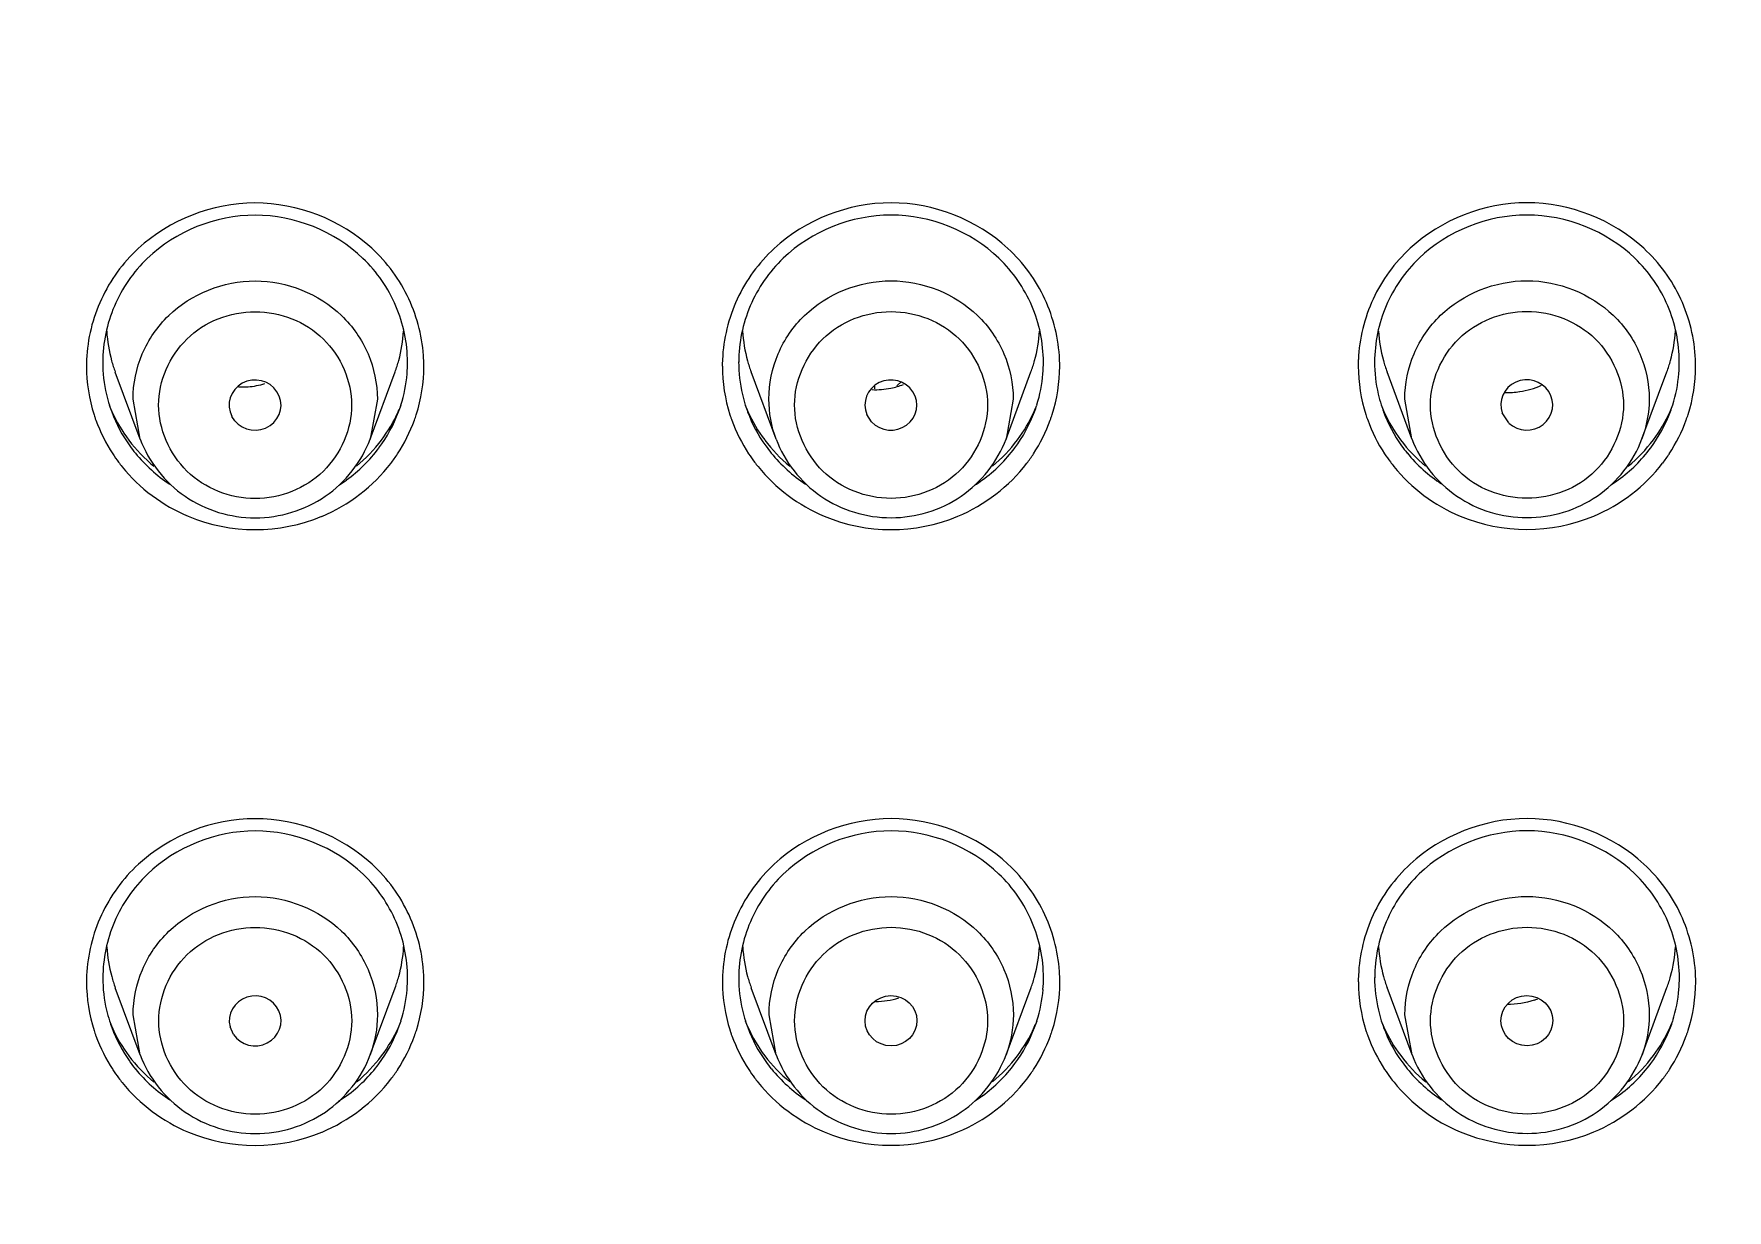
# Model space of a CAD drawing. Extents: x 4680 to 5808, y -3 to 824.
# Drawn here: x 5225.17 to 5244.88, y 546.37 to 560.05 of the extents above; entities that cross this region are included whole.
import ezdxf

# ---------------------------------------------------------------- set-up
doc = ezdxf.new("R2010")
doc.units = 0
doc.header["$LTSCALE"] = 4
doc.header["$MEASUREMENT"] = 0
for name, color, linetype in [('F3A55-R01_DXF_CONTINUOUS_LINE', 7, 'CONTINUOUS'), ('F3A55-R02_DXF_CONTINUOUS_LINE', 7, 'CONTINUOUS'), ('F3A55-R05_DXF_CONTINUOUS_LINE', 7, 'CONTINUOUS')]:
    doc.layers.add(name, color=color, linetype=linetype)

msp = doc.modelspace()

# ---------------------------------------------------------------- linework, layer by layer
at = {"layer": 'F3A55-R01_DXF_CONTINUOUS_LINE', "color": 9, "linetype": 'Continuous'}
msp.add_line((5234.957, 555.954), (5234.958, 555.925), dxfattribs=at)
at = {"layer": 'F3A55-R01_DXF_CONTINUOUS_LINE', "color": 7, "linetype": 'Continuous'}
msp.add_line((5235.218, 555.959), (5235.27, 556.008), dxfattribs=at)
at = {"layer": 'F3A55-R01_DXF_CONTINUOUS_LINE', "color": 9, "linetype": 'Continuous'}
for points, knots in [([(5208.603, 604.42), (5212.915, 603.719), (5221.405, 601.45), (5233.139, 595.564), (5243.376, 587.456), (5251.664, 577.468), (5257.642, 566.031), (5261.049, 553.636), (5261.733, 540.831), (5260.353, 532.385), (5259.226, 528.295)], [0, 0, 0, 0, 0.127243, 0.253926, 0.379839, 0.504913, 0.62922, 0.752956, 0.876436, 1, 1, 1, 1]), ([(5260.701, 541.59), (5260.702, 548.649), (5258.08, 562.95), (5246.804, 581.613), (5229.646, 595.364), (5215.659, 600.149), (5208.494, 601.312)], [0, 0, 0, 0, 0.246653, 0.495135, 0.746378, 1, 1, 1, 1]), ([(5136.653, 541.394), (5136.652, 545.286), (5137.446, 553.103), (5140.973, 564.353), (5146.701, 574.72), (5154.403, 583.801), (5163.787, 591.248), (5178.025, 598.619), (5198.143, 602.507), (5218.262, 598.624), (5232.504, 591.262), (5241.888, 583.814), (5249.597, 574.74), (5255.327, 564.374), (5258.858, 553.126), (5259.654, 545.309), (5259.654, 541.417)], [0, 0, 0, 0, 0.061575, 0.123304, 0.185315, 0.247693, 0.310467, 0.373601, 0.500005, 0.626397, 0.689539, 0.752312, 0.814687, 0.876699, 0.938429, 1, 1, 1, 1]), ([(5258.614, 543.436), (5258.44, 548.283), (5256.829, 557.997), (5250.79, 571.486), (5241.516, 583.112), (5233.571, 589.131), (5229.295, 591.616)], [0, 0, 0, 0, 0.247793, 0.496678, 0.747332, 1, 1, 1, 1])]:
    msp.add_open_spline(points, degree=3, knots=knots, dxfattribs=at)
at = {"layer": 'F3A55-R02_DXF_CONTINUOUS_LINE', "color": 7, "linetype": 'Continuous'}
for p, q in [((5229.419, 555.656), (5229.419, 555.656)), ((5236.819, 555.657), (5236.819, 555.657)), ((5244.219, 555.658), (5244.219, 555.659)), ((5229.42, 548.492), (5229.42, 548.492)), ((5236.82, 548.493), (5236.82, 548.493)), ((5244.22, 548.494), (5244.22, 548.494))]:
    msp.add_line(p, q, dxfattribs=at)
at = {"layer": 'F3A55-R02_DXF_CONTINUOUS_LINE', "color": 9, "linetype": 'Continuous'}
for centre, radius, start, end in [((5227.606, 556.185), 1.82, 177.5672, 180.0057), ((5227.893, 556.185), 1.82, 0.0106, 2.5693), ((5235.006, 556.186), 1.82, 177.5672, 180.0057), ((5235.293, 556.186), 1.82, 0.0104, 2.4448), ((5242.406, 556.187), 1.82, 177.5672, 180.0057), ((5242.693, 556.187), 1.82, 0.0104, 2.4448), ((5227.629, 556.183), 1.842, 197.7668, 198.7072), ((5227.63, 556.184), 1.843, 198.7077, 199.8113), ((5227.666, 556.198), 1.881, 199.8621, 213.2555), ((5227.82, 556.252), 1.706, 323.4117, 339.5504), ((5227.834, 556.198), 1.881, 326.7263, 340.1329), ((5227.871, 556.183), 1.842, 340.1843, 342.2435), ((5235.029, 556.184), 1.842, 197.7668, 198.7072), ((5235.03, 556.185), 1.843, 198.7077, 199.8113), ((5235.066, 556.199), 1.881, 199.8621, 213.2555), ((5235.22, 556.253), 1.706, 323.4117, 339.5504), ((5235.234, 556.199), 1.881, 326.7263, 340.1119), ((5235.27, 556.185), 1.842, 340.1631, 341.2238), ((5235.271, 556.185), 1.842, 341.2244, 342.2435), ((5242.429, 556.186), 1.842, 197.7668, 198.7072), ((5242.43, 556.186), 1.843, 198.7077, 199.8113), ((5242.466, 556.2), 1.881, 199.8621, 213.2555), ((5242.62, 556.254), 1.706, 323.4117, 339.5504), ((5242.634, 556.201), 1.881, 326.7263, 340.1119), ((5242.67, 556.186), 1.842, 340.1631, 341.2238), ((5242.671, 556.186), 1.842, 341.2244, 342.2435), ((5227.676, 556.205), 1.893, 213.2509, 216.8081), ((5227.824, 556.205), 1.894, 322.6582, 326.7312), ((5235.076, 556.206), 1.893, 213.2509, 216.8081), ((5235.224, 556.206), 1.894, 322.6582, 326.7312), ((5242.476, 556.207), 1.893, 213.2509, 216.8081), ((5242.624, 556.207), 1.894, 322.6582, 326.7312), ((5227.68, 556.208), 1.898, 216.81, 218.867), ((5235.08, 556.209), 1.898, 216.81, 218.867), ((5242.48, 556.21), 1.898, 216.81, 218.867), ((5227.775, 556.294), 1.768, 302.3312, 305.9475), ((5235.175, 556.295), 1.768, 302.3312, 305.9475), ((5242.575, 556.296), 1.768, 302.3312, 305.9475), ((5227.75, 556.307), 2.022, 247.3654, 292.5877), ((5235.15, 556.308), 2.022, 247.3654, 292.5877), ((5242.55, 556.309), 2.022, 247.3654, 292.5877), ((5227.607, 549.021), 1.82, 177.5672, 180.0057), ((5227.894, 549.021), 1.82, 0.0104, 2.4448), ((5235.007, 549.022), 1.82, 177.5672, 180.0057), ((5235.294, 549.022), 1.82, 0.0104, 2.4448), ((5242.407, 549.023), 1.82, 177.5672, 180.0057), ((5242.694, 549.023), 1.82, 0.0104, 2.4448), ((5227.63, 549.019), 1.842, 197.7668, 198.7072), ((5227.631, 549.019), 1.843, 198.7077, 199.8113), ((5227.667, 549.034), 1.881, 199.8621, 213.2555), ((5227.821, 549.088), 1.706, 323.4117, 339.5504), ((5227.835, 549.034), 1.881, 326.7263, 340.1119), ((5227.871, 549.019), 1.842, 340.1631, 341.2238), ((5227.872, 549.019), 1.842, 341.2244, 342.2435), ((5235.03, 549.02), 1.842, 197.7668, 198.7072), ((5235.031, 549.02), 1.843, 198.7077, 199.8113), ((5235.067, 549.035), 1.881, 199.8621, 213.2555), ((5235.221, 549.089), 1.706, 323.4117, 339.5504), ((5235.235, 549.035), 1.881, 326.7263, 340.1119), ((5235.271, 549.02), 1.842, 340.1631, 341.2238), ((5235.272, 549.02), 1.842, 341.2244, 342.2435), ((5242.43, 549.021), 1.842, 197.7668, 198.7072), ((5242.431, 549.022), 1.843, 198.7077, 199.8113), ((5242.467, 549.036), 1.881, 199.8621, 213.2555), ((5242.621, 549.09), 1.706, 323.4117, 339.5504), ((5242.635, 549.036), 1.881, 326.7263, 340.1119), ((5242.671, 549.021), 1.842, 340.1631, 341.2238), ((5242.672, 549.021), 1.842, 341.2244, 342.2435), ((5227.677, 549.04), 1.893, 213.2509, 216.8081), ((5227.825, 549.041), 1.894, 322.6582, 326.7312), ((5235.077, 549.042), 1.893, 213.2509, 216.8081), ((5235.225, 549.042), 1.894, 322.6582, 326.7312), ((5242.477, 549.043), 1.893, 213.2509, 216.8081), ((5242.625, 549.043), 1.894, 322.6582, 326.7312), ((5227.681, 549.044), 1.898, 216.81, 218.867), ((5235.081, 549.045), 1.898, 216.81, 218.867), ((5242.481, 549.046), 1.898, 216.81, 218.867), ((5227.776, 549.13), 1.768, 302.3312, 305.9475), ((5235.176, 549.131), 1.768, 302.3312, 305.9475), ((5242.576, 549.132), 1.768, 302.3312, 305.9475), ((5227.751, 549.143), 2.022, 247.3654, 292.5877), ((5235.151, 549.144), 2.022, 247.3654, 292.5877), ((5242.551, 549.145), 2.022, 247.3654, 292.5877)]:
    msp.add_arc(centre, radius, start, end, dxfattribs=at)
at = {"layer": 'F3A55-R02_DXF_CONTINUOUS_LINE', "color": 7, "linetype": 'Continuous'}
for centre, radius, start, end in [((5227.648, 556.238), 1.672, 180.0402, 193.1263), ((5227.843, 556.24), 1.681, 342.4949, 355.1764), ((5227.87, 556.237), 1.653, 355.1887, 359.9996), ((5235.048, 556.239), 1.672, 180.0402, 193.1263), ((5235.243, 556.241), 1.681, 342.4949, 355.1764), ((5235.27, 556.238), 1.653, 355.1887, 359.9996), ((5242.448, 556.24), 1.672, 180.0402, 193.1263), ((5242.643, 556.242), 1.681, 342.4949, 355.1764), ((5242.67, 556.239), 1.653, 355.1887, 359.9996), ((5227.647, 556.238), 1.671, 193.1406, 197.5626), ((5227.657, 556.367), 1.725, 201.5616, 204.2347), ((5227.655, 556.241), 1.679, 197.5617, 200.3777), ((5227.843, 556.367), 1.725, 335.7815, 338.45), ((5227.857, 556.236), 1.667, 339.6413, 342.4729), ((5235.047, 556.239), 1.671, 193.1406, 197.5626), ((5235.057, 556.368), 1.725, 201.5616, 204.2347), ((5235.055, 556.242), 1.679, 197.5617, 200.3777), ((5235.243, 556.368), 1.725, 335.7586, 338.45), ((5235.257, 556.237), 1.667, 339.6413, 342.4729), ((5242.447, 556.24), 1.671, 193.1406, 197.5626), ((5242.457, 556.369), 1.725, 201.5616, 204.2347), ((5242.455, 556.243), 1.679, 197.5617, 200.3777), ((5242.643, 556.369), 1.725, 335.7586, 338.45), ((5242.657, 556.238), 1.667, 339.6413, 342.4729), ((5227.68, 556.252), 1.707, 200.4459, 215.553), ((5227.679, 556.378), 1.75, 204.2646, 216.9006), ((5227.821, 556.378), 1.75, 323.1156, 335.7516), ((5235.08, 556.253), 1.707, 200.4459, 215.553), ((5235.079, 556.379), 1.75, 204.2646, 216.9006), ((5235.221, 556.379), 1.75, 323.1155, 335.7289), ((5242.48, 556.254), 1.707, 200.4459, 215.553), ((5242.479, 556.38), 1.75, 204.2646, 216.9006), ((5242.621, 556.38), 1.75, 323.1155, 335.7289), ((5227.713, 556.406), 1.794, 216.9688, 230.4679), ((5227.787, 556.406), 1.794, 309.5552, 323.0474), ((5235.113, 556.407), 1.794, 216.9688, 230.4679), ((5235.187, 556.407), 1.794, 309.5552, 323.0474), ((5242.513, 556.408), 1.794, 216.9688, 230.4679), ((5242.587, 556.408), 1.794, 309.5552, 323.0474), ((5227.688, 556.258), 1.717, 215.5496, 219.1158), ((5235.088, 556.259), 1.717, 215.5496, 219.1158), ((5242.488, 556.26), 1.717, 215.5496, 219.1158), ((5227.649, 549.074), 1.672, 180.0402, 193.1263), ((5227.871, 549.073), 1.653, 355.1887, 359.9996), ((5235.049, 549.075), 1.672, 180.0402, 193.1263), ((5235.271, 549.074), 1.653, 355.1887, 359.9996), ((5242.449, 549.076), 1.672, 180.0402, 193.1263), ((5242.671, 549.075), 1.653, 355.1887, 359.9996), ((5227.844, 549.076), 1.681, 342.4949, 355.1764), ((5235.244, 549.077), 1.681, 342.4949, 355.1764), ((5242.644, 549.078), 1.681, 342.4949, 355.1764), ((5227.648, 549.074), 1.671, 193.1406, 197.5626), ((5235.048, 549.075), 1.671, 193.1406, 197.5626), ((5242.448, 549.076), 1.671, 193.1406, 197.5626), ((5242.658, 549.074), 1.667, 339.6413, 342.4729), ((5227.658, 549.203), 1.725, 201.5616, 204.2347), ((5227.656, 549.076), 1.679, 197.5617, 200.3777), ((5227.681, 549.088), 1.707, 200.4459, 215.553), ((5227.68, 549.214), 1.75, 204.2646, 216.9006), ((5227.822, 549.214), 1.75, 323.1155, 335.7289), ((5227.844, 549.203), 1.725, 335.7586, 338.45), ((5227.858, 549.072), 1.667, 339.6413, 342.4729), ((5235.058, 549.204), 1.725, 201.5616, 204.2347), ((5235.056, 549.077), 1.679, 197.5617, 200.3777), ((5235.081, 549.089), 1.707, 200.4459, 215.553), ((5235.08, 549.215), 1.75, 204.2646, 216.9006), ((5235.222, 549.215), 1.75, 323.1155, 335.7289), ((5235.244, 549.204), 1.725, 335.7586, 338.45), ((5235.258, 549.073), 1.667, 339.6413, 342.4729), ((5242.458, 549.205), 1.725, 201.5616, 204.2347), ((5242.456, 549.078), 1.679, 197.5617, 200.3777), ((5242.481, 549.09), 1.707, 200.4459, 215.553), ((5242.48, 549.216), 1.75, 204.2646, 216.9006), ((5242.622, 549.216), 1.75, 323.1155, 335.7289), ((5242.644, 549.205), 1.725, 335.7586, 338.45), ((5227.714, 549.242), 1.794, 216.9688, 230.4679), ((5227.689, 549.093), 1.717, 215.5496, 219.1158), ((5227.788, 549.242), 1.794, 309.5552, 323.0474), ((5235.114, 549.243), 1.794, 216.9688, 230.4679), ((5235.089, 549.095), 1.717, 215.5496, 219.1158), ((5235.188, 549.243), 1.794, 309.5552, 323.0474), ((5242.514, 549.244), 1.794, 216.9688, 230.4679), ((5242.489, 549.096), 1.717, 215.5496, 219.1158), ((5242.588, 549.244), 1.794, 309.5552, 323.0474)]:
    msp.add_arc(centre, radius, start, end, dxfattribs=at)
at = {"layer": 'F3A55-R02_DXF_CONTINUOUS_LINE', "color": 9, "linetype": 'Continuous'}
for points, knots in [([(5257.231, 541.226), (5257.231, 544.965), (5256.466, 552.473), (5253.073, 563.278), (5247.568, 573.235), (5240.165, 581.954), (5231.151, 589.104), (5220.874, 594.414), (5209.733, 597.681), (5202.003, 598.415), (5198.144, 598.415)], [0, 0, 0, 0, 0.123011, 0.246323, 0.370202, 0.494815, 0.620217, 0.746344, 0.873021, 1, 1, 1, 1]), ([(5198.144, 597.99), (5201.976, 597.991), (5209.652, 597.262), (5220.714, 594.018), (5230.918, 588.746), (5239.868, 581.646), (5247.219, 572.988), (5252.685, 563.102), (5256.054, 552.373), (5256.814, 544.918), (5256.814, 541.205)], [0, 0, 0, 0, 0.126979, 0.253656, 0.379783, 0.505185, 0.629798, 0.753677, 0.876989, 1, 1, 1, 1]), ([(5207.391, 592.649), (5212.701, 591.744), (5223.078, 588.351), (5236.348, 578.955), (5246.115, 566.116), (5249.676, 555.977), (5250.617, 550.812)], [0, 0, 0, 0, 0.253201, 0.504427, 0.75322, 1, 1, 1, 1]), ([(5229.711, 556.267), (5229.7, 556.508), (5229.58, 556.993), (5228.995, 557.793), (5227.748, 558.282), (5226.501, 557.79), (5225.918, 556.989), (5225.799, 556.504), (5225.788, 556.263)], [0, 0, 0, 0, 0.124284, 0.249629, 0.500001, 0.750368, 0.875715, 1, 1, 1, 1]), ([(5237.111, 556.264), (5237.101, 556.505), (5236.982, 556.991), (5236.398, 557.792), (5235.15, 558.284), (5233.902, 557.792), (5233.318, 556.99), (5233.199, 556.505), (5233.188, 556.264)], [0, 0, 0, 0, 0.124282, 0.249623, 0.499989, 0.750359, 0.875711, 1, 1, 1, 1]), ([(5244.511, 556.265), (5244.501, 556.506), (5244.382, 556.992), (5243.798, 557.793), (5242.55, 558.285), (5241.302, 557.793), (5240.718, 556.991), (5240.599, 556.506), (5240.588, 556.265)], [0, 0, 0, 0, 0.124282, 0.249623, 0.499989, 0.750359, 0.875711, 1, 1, 1, 1]), ([(5229.712, 549.099), (5229.702, 549.34), (5229.583, 549.825), (5228.999, 550.627), (5227.751, 551.118), (5226.503, 550.627), (5225.919, 549.825), (5225.8, 549.339), (5225.789, 549.098)], [0, 0, 0, 0, 0.124282, 0.249623, 0.499989, 0.750359, 0.875711, 1, 1, 1, 1]), ([(5237.112, 549.1), (5237.102, 549.341), (5236.983, 549.827), (5236.399, 550.628), (5235.151, 551.119), (5233.903, 550.628), (5233.319, 549.826), (5233.2, 549.341), (5233.189, 549.099)], [0, 0, 0, 0, 0.124282, 0.249623, 0.499989, 0.750359, 0.875711, 1, 1, 1, 1]), ([(5244.512, 549.101), (5244.502, 549.342), (5244.383, 549.828), (5243.799, 550.629), (5242.551, 551.12), (5241.303, 550.629), (5240.719, 549.827), (5240.6, 549.342), (5240.589, 549.1)], [0, 0, 0, 0, 0.124282, 0.249623, 0.499989, 0.750359, 0.875711, 1, 1, 1, 1])]:
    msp.add_open_spline(points, degree=3, knots=knots, dxfattribs=at)
at = {"layer": 'F3A55-R02_DXF_CONTINUOUS_LINE', "color": 7, "linetype": 'Continuous'}
for points in [[(5229.523, 556.233), (5229.523, 556.456), (5229.429, 556.908), (5228.907, 557.663), (5227.75, 558.131), (5226.593, 557.663), (5226.071, 556.908), (5225.977, 556.455), (5225.977, 556.233)], [(5236.923, 556.234), (5236.923, 556.457), (5236.829, 556.909), (5236.307, 557.664), (5235.15, 558.132), (5233.993, 557.664), (5233.471, 556.909), (5233.377, 556.456), (5233.377, 556.234)], [(5244.323, 556.235), (5244.323, 556.458), (5244.229, 556.91), (5243.707, 557.665), (5242.55, 558.133), (5241.393, 557.665), (5240.871, 556.91), (5240.777, 556.457), (5240.777, 556.235)], [(5229.524, 549.069), (5229.524, 549.291), (5229.43, 549.744), (5228.908, 550.499), (5227.751, 550.966), (5226.594, 550.499), (5226.072, 549.743), (5225.978, 549.291), (5225.978, 549.068)], [(5236.924, 549.07), (5236.924, 549.292), (5236.83, 549.745), (5236.308, 550.5), (5235.151, 550.968), (5233.994, 550.5), (5233.472, 549.744), (5233.378, 549.292), (5233.378, 549.07)], [(5244.324, 549.071), (5244.324, 549.293), (5244.23, 549.746), (5243.708, 550.501), (5242.551, 550.969), (5241.394, 550.501), (5240.872, 549.745), (5240.778, 549.293), (5240.778, 549.071)]]:
    msp.add_open_spline(points, degree=3, knots=[0, 0, 0, 0, 0.123856, 0.249059, 0.499999, 0.75094, 0.876144, 1, 1, 1, 1], dxfattribs=at)
at = {"layer": 'F3A55-R02_DXF_CONTINUOUS_LINE', "color": 9, "linetype": 'Continuous'}
for points in [[(5225.787, 556.185), (5225.787, 555.995), (5225.817, 555.803), (5225.875, 555.621)], [(5229.625, 555.622), (5229.683, 555.803), (5229.713, 555.995), (5229.713, 556.186)], [(5233.187, 556.186), (5233.187, 555.996), (5233.217, 555.804), (5233.275, 555.622)], [(5237.025, 555.623), (5237.083, 555.804), (5237.113, 555.996), (5237.113, 556.187)], [(5240.587, 556.187), (5240.587, 555.997), (5240.617, 555.805), (5240.675, 555.623)], [(5244.425, 555.624), (5244.483, 555.805), (5244.513, 555.997), (5244.513, 556.188)], [(5226.356, 555.175), (5226.469, 555.036), (5226.606, 554.913), (5226.756, 554.814)], [(5228.813, 554.863), (5228.956, 554.966), (5229.085, 555.093), (5229.19, 555.235)], [(5233.756, 555.176), (5233.869, 555.037), (5234.006, 554.914), (5234.156, 554.815)], [(5236.213, 554.864), (5236.356, 554.967), (5236.485, 555.094), (5236.59, 555.236)], [(5241.156, 555.177), (5241.269, 555.038), (5241.406, 554.915), (5241.556, 554.817)], [(5243.613, 554.865), (5243.756, 554.968), (5243.885, 555.095), (5243.99, 555.237)], [(5226.202, 555.017), (5226.403, 554.767), (5226.676, 554.564), (5226.972, 554.441)], [(5228.527, 554.44), (5228.838, 554.57), (5229.125, 554.788), (5229.329, 555.056)], [(5233.602, 555.018), (5233.803, 554.768), (5234.076, 554.565), (5234.372, 554.442)], [(5235.927, 554.441), (5236.238, 554.571), (5236.525, 554.789), (5236.729, 555.057)], [(5241.002, 555.019), (5241.203, 554.769), (5241.476, 554.566), (5241.772, 554.443)], [(5243.327, 554.442), (5243.638, 554.572), (5243.925, 554.79), (5244.129, 555.059)], [(5225.788, 549.021), (5225.788, 548.831), (5225.818, 548.638), (5225.876, 548.457)], [(5229.626, 548.457), (5229.684, 548.639), (5229.714, 548.831), (5229.714, 549.021)], [(5233.188, 549.022), (5233.188, 548.832), (5233.218, 548.639), (5233.276, 548.458)], [(5237.026, 548.459), (5237.084, 548.64), (5237.114, 548.832), (5237.114, 549.022)], [(5240.588, 549.023), (5240.588, 548.833), (5240.618, 548.64), (5240.676, 548.459)], [(5244.426, 548.46), (5244.484, 548.641), (5244.514, 548.833), (5244.514, 549.024)], [(5226.357, 548.011), (5226.47, 547.871), (5226.607, 547.749), (5226.757, 547.65)], [(5228.814, 547.698), (5228.957, 547.802), (5229.086, 547.929), (5229.191, 548.071)], [(5233.757, 548.012), (5233.87, 547.872), (5234.007, 547.75), (5234.157, 547.651)], [(5236.214, 547.699), (5236.357, 547.803), (5236.486, 547.93), (5236.591, 548.072)], [(5241.157, 548.013), (5241.27, 547.873), (5241.407, 547.751), (5241.557, 547.652)], [(5243.614, 547.7), (5243.757, 547.804), (5243.886, 547.931), (5243.991, 548.073)], [(5226.203, 547.852), (5226.404, 547.603), (5226.677, 547.4), (5226.973, 547.276)], [(5228.528, 547.276), (5228.839, 547.406), (5229.126, 547.624), (5229.33, 547.892)], [(5233.603, 547.854), (5233.804, 547.604), (5234.077, 547.401), (5234.373, 547.277)], [(5235.928, 547.277), (5236.239, 547.407), (5236.526, 547.625), (5236.73, 547.893)], [(5241.003, 547.855), (5241.204, 547.605), (5241.477, 547.402), (5241.773, 547.278)], [(5243.328, 547.278), (5243.639, 547.408), (5243.926, 547.626), (5244.13, 547.894)]]:
    msp.add_open_spline(points, degree=3, dxfattribs=at)
at = {"layer": 'F3A55-R05_DXF_CONTINUOUS_LINE', "color": 7, "linetype": 'Continuous'}
for p, q in [((5226.412, 555.338), (5226.122, 556.119)), ((5229.088, 555.338), (5229.378, 556.12)), ((5233.812, 555.339), (5233.522, 556.12)), ((5236.488, 555.339), (5236.778, 556.121)), ((5241.212, 555.34), (5240.922, 556.122)), ((5243.888, 555.34), (5244.178, 556.122)), ((5227.512, 555.553), (5227.479, 555.603)), ((5234.924, 555.539), (5234.868, 555.626)), ((5242.338, 555.526), (5242.261, 555.643)), ((5226.413, 548.173), (5226.123, 548.955)), ((5229.089, 548.174), (5229.379, 548.956)), ((5233.813, 548.174), (5233.523, 548.956)), ((5236.489, 548.175), (5236.779, 548.957)), ((5241.213, 548.175), (5240.923, 548.957)), ((5243.889, 548.176), (5244.179, 548.958)), ((5227.497, 548.413), (5227.458, 548.499))]:
    msp.add_line(p, q, dxfattribs=at)
at = {"layer": 'F3A55-R05_DXF_CONTINUOUS_LINE', "color": 9, "linetype": 'Continuous'}
for p, q in [((5226.412, 555.338), (5226.329, 555.803)), ((5229.172, 555.803), (5229.088, 555.338)), ((5236.572, 555.804), (5236.488, 555.339)), ((5241.212, 555.34), (5241.129, 555.805)), ((5226.413, 548.173), (5226.33, 548.639)), ((5233.813, 548.174), (5233.73, 548.64)), ((5241.213, 548.175), (5241.13, 548.641))]:
    msp.add_line(p, q, dxfattribs=at)
at = {"layer": 'F3A55-R05_DXF_CONTINUOUS_LINE', "color": 7, "linetype": 'Continuous'}
for centre, radius, start, end in [((5227.659, 556.689), 1.639, 183.3202, 195.5358), ((5227.841, 556.689), 1.639, 344.6284, 356.6986), ((5235.059, 556.69), 1.639, 183.3202, 195.5358), ((5235.241, 556.69), 1.639, 344.4804, 356.6981), ((5242.459, 556.691), 1.639, 183.3202, 195.5358), ((5242.641, 556.691), 1.639, 344.4804, 356.6981), ((5227.648, 556.686), 1.628, 195.5417, 200.3679), ((5227.852, 556.686), 1.628, 339.649, 344.6239), ((5235.048, 556.687), 1.628, 195.5417, 200.3679), ((5235.252, 556.687), 1.628, 339.6486, 344.475), ((5242.448, 556.688), 1.628, 195.5417, 200.3679), ((5242.652, 556.688), 1.628, 339.6486, 344.475), ((5227.604, 556.819), 0.874, 266.9666, 274.1873), ((5227.603, 556.821), 0.876, 274.236, 287.2406), ((5234.967, 556.828), 0.915, 267.5937, 281.4546), ((5234.967, 556.819), 0.906, 281.5119, 291.0911), ((5242.33, 556.83), 0.949, 267.8161, 278.2093), ((5242.329, 556.826), 0.945, 278.2657, 294.334), ((5227.66, 549.525), 1.639, 183.3202, 195.5358), ((5227.842, 549.525), 1.639, 344.4804, 356.6981), ((5235.06, 549.526), 1.639, 183.3202, 195.5358), ((5235.242, 549.526), 1.639, 344.4804, 356.6981), ((5242.46, 549.527), 1.639, 183.3202, 195.5358), ((5242.642, 549.527), 1.639, 344.4804, 356.6981), ((5227.649, 549.522), 1.628, 195.5417, 200.3679), ((5227.853, 549.522), 1.628, 339.6486, 344.475), ((5235.049, 549.523), 1.628, 195.5417, 200.3679), ((5235.253, 549.523), 1.628, 339.6486, 344.475), ((5242.449, 549.524), 1.628, 195.5417, 200.3679), ((5242.653, 549.524), 1.628, 339.6486, 344.475), ((5234.967, 549.699), 0.904, 270.2443, 287.5345), ((5242.335, 549.683), 0.921, 288.8444, 291.8374)]:
    msp.add_arc(centre, radius, start, end, dxfattribs=at)
for centre, major_axis, ratio, start_param, end_param in [((5227.749, 555.734), (0.302, 0.002), 0.967751, -2.481579, 3.597118), ((5235.148, 555.735), (0.302, 0.003), 0.967458, -2.41699, 3.512023), ((5242.548, 555.736), (0.302, 0.004), 0.967099, -2.351807, 3.451365), ((5227.75, 548.57), (0.301, 0.001), 0.967659, -2.574303, 3.382537)]:
    msp.add_ellipse(centre, major_axis=major_axis, ratio=ratio, start_param=start_param, end_param=end_param, dxfattribs=at)
for centre, ratio in [((5235.149, 548.571), 0.967367), ((5242.549, 548.572), 0.96701)]:
    msp.add_ellipse(centre, major_axis=(0.302, 0.002), ratio=ratio, dxfattribs=at)
at = {"layer": 'F3A55-R05_DXF_CONTINUOUS_LINE', "color": 9, "linetype": 'Continuous'}
for points, knots in [([(5226.329, 555.803), (5226.329, 555.982), (5226.404, 556.346), (5226.822, 556.954), (5227.75, 557.33), (5228.677, 556.954), (5229.096, 556.347), (5229.172, 555.983), (5229.172, 555.803)], [0, 0, 0, 0, 0.124295, 0.249673, 0.5, 0.750327, 0.875705, 1, 1, 1, 1]), ([(5233.729, 555.804), (5233.729, 555.983), (5233.804, 556.348), (5234.222, 556.955), (5235.15, 557.331), (5236.077, 556.955), (5236.496, 556.348), (5236.572, 555.984), (5236.572, 555.804)], [0, 0, 0, 0, 0.124293, 0.249668, 0.49999, 0.750316, 0.875702, 1, 1, 1, 1]), ([(5241.129, 555.805), (5241.129, 555.984), (5241.204, 556.349), (5241.622, 556.956), (5242.55, 557.332), (5243.477, 556.956), (5243.896, 556.349), (5243.972, 555.985), (5243.972, 555.806)], [0, 0, 0, 0, 0.124294, 0.24967, 0.499999, 0.750334, 0.875712, 1, 1, 1, 1]), ([(5226.627, 555.735), (5226.627, 556.013), (5226.879, 556.598), (5227.75, 556.934), (5228.62, 556.598), (5228.873, 556.013), (5228.873, 555.735)], [0, 0, 0, 0, 0.247137, 0.499987, 0.752844, 1, 1, 1, 1]), ([(5234.027, 555.736), (5234.027, 556.014), (5234.279, 556.599), (5235.15, 556.935), (5236.02, 556.599), (5236.273, 556.015), (5236.273, 555.736)], [0, 0, 0, 0, 0.247137, 0.499987, 0.752844, 1, 1, 1, 1]), ([(5241.427, 555.737), (5241.427, 556.015), (5241.679, 556.6), (5242.55, 556.936), (5243.42, 556.6), (5243.673, 556.016), (5243.673, 555.737)], [0, 0, 0, 0, 0.247137, 0.499987, 0.752844, 1, 1, 1, 1]), ([(5228.873, 555.735), (5228.873, 555.456), (5228.621, 554.871), (5227.75, 554.535), (5226.88, 554.871), (5226.627, 555.456), (5226.627, 555.735)], [0, 0, 0, 0, 0.247137, 0.499987, 0.752844, 1, 1, 1, 1]), ([(5236.273, 555.736), (5236.273, 555.457), (5236.021, 554.872), (5235.15, 554.536), (5234.28, 554.872), (5234.027, 555.457), (5234.027, 555.736)], [0, 0, 0, 0, 0.247137, 0.499987, 0.752844, 1, 1, 1, 1]), ([(5243.673, 555.737), (5243.673, 555.458), (5243.421, 554.873), (5242.55, 554.537), (5241.68, 554.873), (5241.427, 555.458), (5241.427, 555.737)], [0, 0, 0, 0, 0.247137, 0.499987, 0.752844, 1, 1, 1, 1]), ([(5226.33, 548.639), (5226.33, 548.818), (5226.405, 549.182), (5226.823, 549.789), (5227.751, 550.166), (5228.678, 549.79), (5229.097, 549.183), (5229.173, 548.818), (5229.173, 548.639)], [0, 0, 0, 0, 0.124293, 0.249668, 0.49999, 0.750316, 0.875702, 1, 1, 1, 1]), ([(5233.73, 548.64), (5233.73, 548.819), (5233.805, 549.183), (5234.223, 549.79), (5235.151, 550.167), (5236.078, 549.791), (5236.497, 549.184), (5236.573, 548.819), (5236.573, 548.64)], [0, 0, 0, 0, 0.124293, 0.249668, 0.49999, 0.750316, 0.875702, 1, 1, 1, 1]), ([(5241.13, 548.641), (5241.13, 548.82), (5241.205, 549.184), (5241.623, 549.791), (5242.551, 550.168), (5243.478, 549.792), (5243.897, 549.185), (5243.973, 548.821), (5243.973, 548.641)], [0, 0, 0, 0, 0.124294, 0.24967, 0.499999, 0.750334, 0.875712, 1, 1, 1, 1]), ([(5226.628, 548.57), (5226.628, 548.849), (5226.88, 549.434), (5227.751, 549.77), (5228.622, 549.434), (5228.874, 548.849), (5228.874, 548.571)], [0, 0, 0, 0, 0.247137, 0.499987, 0.752844, 1, 1, 1, 1]), ([(5234.028, 548.571), (5234.028, 548.85), (5234.28, 549.435), (5235.151, 549.771), (5236.022, 549.435), (5236.274, 548.85), (5236.274, 548.572)], [0, 0, 0, 0, 0.247137, 0.499987, 0.752844, 1, 1, 1, 1]), ([(5241.428, 548.572), (5241.428, 548.851), (5241.68, 549.436), (5242.551, 549.772), (5243.422, 549.436), (5243.674, 548.851), (5243.674, 548.573)], [0, 0, 0, 0, 0.247137, 0.499987, 0.752844, 1, 1, 1, 1]), ([(5243.674, 548.573), (5243.674, 548.294), (5243.422, 547.709), (5242.551, 547.373), (5241.681, 547.709), (5241.428, 548.294), (5241.428, 548.572)], [0, 0, 0, 0, 0.247137, 0.499987, 0.752844, 1, 1, 1, 1]), ([(5228.874, 548.571), (5228.874, 548.292), (5228.622, 547.707), (5227.751, 547.371), (5226.881, 547.707), (5226.628, 548.292), (5226.628, 548.57)], [0, 0, 0, 0, 0.247137, 0.499987, 0.752844, 1, 1, 1, 1]), ([(5236.274, 548.572), (5236.274, 548.293), (5236.022, 547.708), (5235.151, 547.372), (5234.281, 547.708), (5234.028, 548.293), (5234.028, 548.571)], [0, 0, 0, 0, 0.247137, 0.499987, 0.752844, 1, 1, 1, 1])]:
    msp.add_open_spline(points, degree=3, knots=knots, dxfattribs=at)
for points in [[(5233.812, 555.339), (5233.757, 555.486), (5233.729, 555.646), (5233.729, 555.804)], [(5243.972, 555.806), (5243.972, 555.648), (5243.943, 555.488), (5243.888, 555.34)], [(5229.173, 548.639), (5229.173, 548.482), (5229.144, 548.321), (5229.089, 548.174)], [(5236.573, 548.64), (5236.573, 548.483), (5236.544, 548.323), (5236.489, 548.175)], [(5243.973, 548.641), (5243.973, 548.484), (5243.944, 548.324), (5243.889, 548.176)]]:
    msp.add_open_spline(points, degree=3, dxfattribs=at)
at = {"layer": 'F3A55-R05_DXF_CONTINUOUS_LINE', "color": 7, "linetype": 'Continuous'}
for points in [[(5226.412, 555.338), (5226.51, 555.074), (5226.888, 554.595), (5227.75, 554.336), (5228.613, 554.596), (5228.99, 555.074), (5229.088, 555.338)], [(5233.812, 555.339), (5233.91, 555.075), (5234.288, 554.596), (5235.15, 554.337), (5236.013, 554.597), (5236.39, 555.075), (5236.488, 555.339)], [(5241.212, 555.34), (5241.31, 555.076), (5241.688, 554.597), (5242.55, 554.338), (5243.413, 554.598), (5243.79, 555.076), (5243.888, 555.34)], [(5226.413, 548.173), (5226.511, 547.909), (5226.889, 547.431), (5227.751, 547.172), (5228.614, 547.431), (5228.991, 547.91), (5229.089, 548.174)], [(5233.813, 548.174), (5233.911, 547.91), (5234.289, 547.432), (5235.151, 547.173), (5236.014, 547.432), (5236.391, 547.911), (5236.489, 548.175)], [(5241.213, 548.175), (5241.311, 547.912), (5241.689, 547.433), (5242.551, 547.174), (5243.414, 547.433), (5243.791, 547.912), (5243.889, 548.176)]]:
    msp.add_open_spline(points, degree=3, knots=[0, 0, 0, 0, 0.248628, 0.500003, 0.751375, 1, 1, 1, 1], dxfattribs=at)
msp.add_open_spline([(5242.633, 548.81), (5242.533, 548.776), (5242.426, 548.759), (5242.32, 548.761)], degree=3, dxfattribs=at)

doc.saveas('drawing.dxf')
